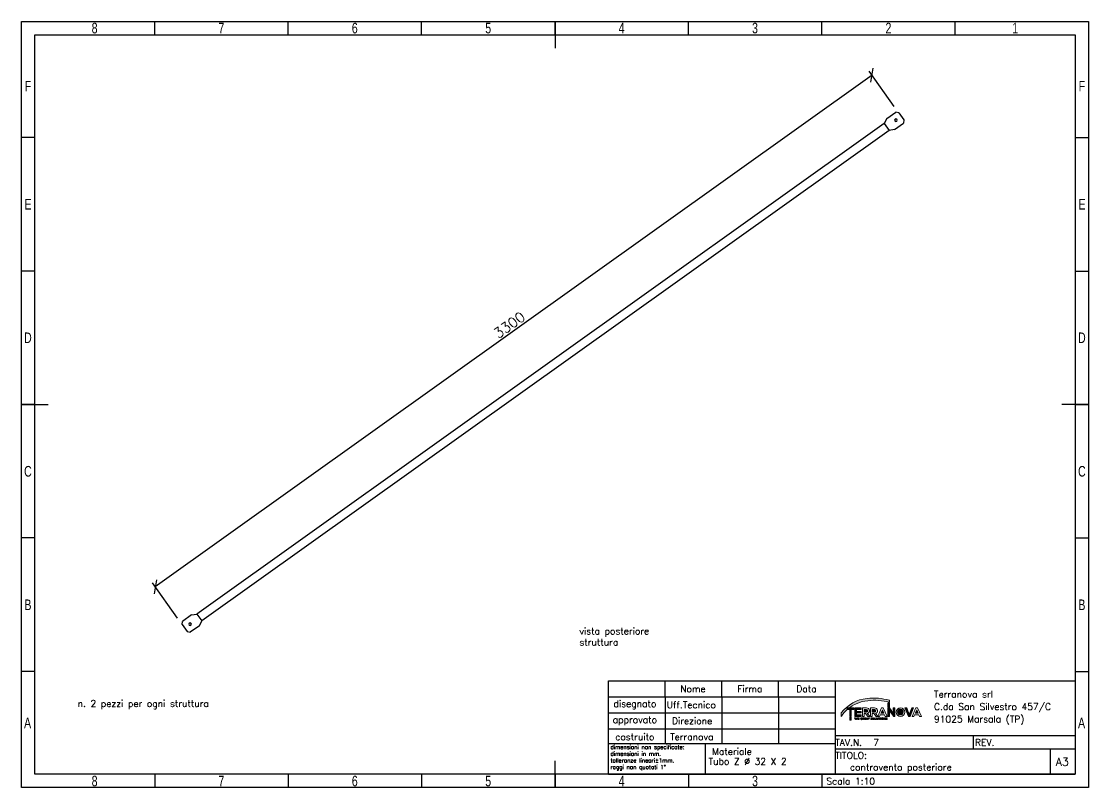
# Model space of a CAD drawing. Header units: millimetres. Extents: x -116399 to 112199, y -90759 to -31335.
# Drawn here: x 42536 to 46536, y -41059 to -38189 of the extents above; entities that cross this region are included whole.
import ezdxf

# ---------------------------------------------------------------- set-up
doc = ezdxf.new("R2010")
doc.units = ezdxf.units.MM
doc.layers.add('Livello 1', color=7, linetype='Continuous', lineweight=0)
doc.styles.add('Annotative', font='simplex.shx', dxfattribs={"height": 2.5})
doc.styles.add('Michele', font='simplex.shx', dxfattribs={"height": 2.5})
doc.styles.add('SLDTEXTSTYLE0', font='TXT', dxfattribs={"width": 0.75})
doc.dimstyles.new('Annotative', dxfattribs={"dimscale": 0, "dimtxt": 2.5, "dimasz": 2.5, "dimexe": 1.25, "dimexo": 2, "dimtad": 1, "dimtxsty": 'Annotative', "dimblk": 'OBLIQUE', "dimcen": 2.5, "dimazin": 3, "dimtfac": 1, "dimtmove": 0, "dimatfit": 3, "dimfxl": 1})

# ---------------------------------------------------------------- blocks, each defined once
blk = doc.blocks.new('1_10 TERRANOVA oriz A3')
at = {"layer": 'Livello 1'}
h = blk.add_hatch(color=40, dxfattribs=at)
edge = h.paths.add_edge_path()
edge.add_spline(control_points=[(3253.5, -2542.7), (3226.2, -2535.3), (3197.7, -2533), (3169.6, -2536), (3131.2, -2539.8), (3096.2, -2559.4), (3073.1, -2590.2), (3073.1, -2590.2), (3073.1, -2603.3), (3073.1, -2603.3), (3073.1, -2603.3), (3073.7, -2602.3), (3073.7, -2602.3), (3079.9, -2592.4), (3087.6, -2583.6), (3096.5, -2576.2), (3117.9, -2558.2), (3144.3, -2547.1), (3172.1, -2544.4), (3199.3, -2541.3), (3226.8, -2543.1), (3253.3, -2549.8), (3253.3, -2549.8), (3253.5, -2542.7), (3253.5, -2542.7)], knot_values=[0, 0, 0, 0, 1, 1, 1, 2, 2, 2, 3, 3, 3, 4, 4, 4, 5, 5, 5, 6, 6, 6, 7, 7, 7, 8, 8, 8, 8], degree=3, periodic=0)
h = blk.add_hatch(color=74, dxfattribs=at)
h.dxf.hatch_style = 2
h.paths.add_polyline_path([(3247.6, -2552.4), (3253.5, -2552.4), (3253.5, -2568.3), (3247.6, -2568.3)])
h = blk.add_hatch(color=252, dxfattribs=at)
edge = h.paths.add_edge_path()
edge.add_spline(control_points=[(3104.5, -2576.9), (3104.5, -2576.9), (3094.4, -2576.9), (3094.4, -2576.9), (3094.4, -2576.9), (3094.4, -2571.5), (3094.4, -2571.5), (3094.4, -2571.5), (3120.4, -2571.5), (3120.4, -2571.5), (3120.4, -2571.5), (3120.4, -2576.9), (3120.4, -2576.9), (3120.4, -2576.9), (3110.4, -2576.9), (3110.4, -2576.9), (3110.4, -2576.9), (3110.4, -2603), (3110.4, -2603), (3110.4, -2603), (3104.5, -2603), (3104.5, -2603), (3104.5, -2603), (3104.5, -2576.9), (3104.5, -2576.9)], knot_values=[0, 0, 0, 0, 1, 1, 1, 2, 2, 2, 3, 3, 3, 4, 4, 4, 5, 5, 5, 6, 6, 6, 7, 7, 7, 8, 8, 8, 8], degree=3, periodic=0)
h = blk.add_hatch(color=252, dxfattribs=at)
edge = h.paths.add_edge_path()
edge.add_spline(control_points=[(3147.5, -2603), (3147.5, -2603), (3123.9, -2603), (3123.9, -2603), (3123.9, -2603), (3123.9, -2571.5), (3123.9, -2571.5), (3123.9, -2571.5), (3147.5, -2571.5), (3147.5, -2571.5), (3147.5, -2571.5), (3147.5, -2577.3), (3147.5, -2577.3), (3147.5, -2577.3), (3129.9, -2577.3), (3129.9, -2577.3), (3129.9, -2577.3), (3129.9, -2584.3), (3129.9, -2584.3), (3129.9, -2584.3), (3146.9, -2584.3), (3146.9, -2584.3), (3146.9, -2584.3), (3146.9, -2589.9), (3146.9, -2589.9), (3146.9, -2589.9), (3129.9, -2589.9), (3129.9, -2589.9), (3129.9, -2589.9), (3129.9, -2596.9), (3129.9, -2596.9), (3129.9, -2596.9), (3147.5, -2596.9), (3147.5, -2596.9), (3147.5, -2596.9), (3147.5, -2603), (3147.5, -2603)], knot_values=[0, 0, 0, 0, 1, 1, 1, 2, 2, 2, 3, 3, 3, 4, 4, 4, 5, 5, 5, 6, 6, 6, 7, 7, 7, 8, 8, 8, 9, 9, 9, 10, 10, 10, 11, 11, 11, 12, 12, 12, 12], degree=3, periodic=0)
h = blk.add_hatch(color=252, dxfattribs=at)
edge = h.paths.add_edge_path()
edge.add_spline(control_points=[(3158.1, -2577), (3158.1, -2577), (3158.1, -2587.1), (3158.1, -2587.1), (3158.1, -2587.1), (3167.2, -2587.1), (3167.2, -2587.1), (3169.9, -2587.1), (3172.2, -2584.9), (3172.2, -2582.1), (3172.2, -2579.3), (3169.9, -2577), (3167.2, -2577), (3167.2, -2577), (3158.1, -2577), (3158.1, -2577)], knot_values=[0, 0, 0, 0, 1, 1, 1, 2, 2, 2, 3, 3, 3, 4, 4, 4, 5, 5, 5, 5], degree=3, periodic=0)
edge = h.paths.add_edge_path(flags=0)
h = blk.add_hatch(color=252, dxfattribs=at)
edge = h.paths.add_edge_path()
edge.add_spline(control_points=[(3188.5, -2577), (3188.5, -2577), (3188.5, -2587.1), (3188.5, -2587.1), (3188.5, -2587.1), (3197.5, -2587.1), (3197.5, -2587.1), (3200.2, -2587.4), (3202.6, -2585.5), (3202.9, -2582.8), (3203, -2582.5), (3203, -2582.3), (3203, -2582.1), (3203, -2579.3), (3200.8, -2577.1), (3198.1, -2577), (3197.9, -2577), (3197.7, -2577), (3197.5, -2577), (3197.5, -2577), (3188.5, -2577), (3188.5, -2577)], knot_values=[0, 0, 0, 0, 1, 1, 1, 2, 2, 2, 3, 3, 3, 4, 4, 4, 5, 5, 5, 6, 6, 6, 7, 7, 7, 7], degree=3, periodic=0)
edge = h.paths.add_edge_path(flags=0)
h = blk.add_hatch(color=252, dxfattribs=at)
edge = h.paths.add_edge_path()
edge.add_spline(control_points=[(3227.2, -2578.1), (3227.2, -2578.1), (3221.3, -2591.5), (3221.3, -2591.5), (3221.3, -2591.5), (3233, -2591.5), (3233, -2591.5), (3233, -2591.5), (3227.2, -2578.1), (3227.2, -2578.1)], knot_values=[0, 0, 0, 0, 1, 1, 1, 2, 2, 2, 3, 3, 3, 3], degree=3, periodic=0)
edge = h.paths.add_edge_path(flags=0)
h = blk.add_hatch(color=252, dxfattribs=at)
edge = h.paths.add_edge_path()
edge.add_spline(control_points=[(3267.8, -2571.3), (3267.8, -2571.3), (3273.8, -2571.3), (3273.8, -2571.3), (3273.8, -2571.3), (3273.8, -2603), (3273.8, -2603), (3273.8, -2603), (3270.3, -2603), (3270.3, -2603), (3270.3, -2603), (3253.7, -2581.9), (3253.7, -2581.9), (3253.7, -2581.9), (3253.7, -2603), (3253.7, -2603), (3253.7, -2603), (3247.8, -2603), (3247.8, -2603), (3247.8, -2603), (3247.8, -2571.5), (3247.8, -2571.5), (3247.8, -2571.5), (3253.4, -2571.5), (3253.4, -2571.5), (3253.4, -2571.5), (3268, -2591), (3268, -2591), (3268, -2591), (3267.8, -2571.3), (3267.8, -2571.3)], knot_values=[0, 0, 0, 0, 1, 1, 1, 2, 2, 2, 3, 3, 3, 4, 4, 4, 5, 5, 5, 6, 6, 6, 7, 7, 7, 8, 8, 8, 9, 9, 9, 10, 10, 10, 10], degree=3, periodic=0)
h = blk.add_hatch(color=252, dxfattribs=at)
edge = h.paths.add_edge_path()
edge.add_spline(control_points=[(3284.1, -2587.4), (3284.1, -2593.1), (3288.8, -2597.7), (3294.5, -2597.7), (3300.2, -2597.7), (3304.8, -2593.1), (3304.8, -2587.4), (3305.3, -2581.7), (3301, -2576.7), (3295.3, -2576.2), (3289.6, -2575.7), (3284.6, -2580), (3284.1, -2585.7), (3284.1, -2586.3), (3284.1, -2586.8), (3284.1, -2587.4)], knot_values=[0, 0, 0, 0, 1, 1, 1, 2, 2, 2, 3, 3, 3, 4, 4, 4, 5, 5, 5, 5], degree=3, periodic=0)
edge = h.paths.add_edge_path(flags=0)
h = blk.add_hatch(color=252, dxfattribs=at)
edge = h.paths.add_edge_path()
edge.add_spline(control_points=[(3330.6, -2603), (3330.6, -2603), (3324.5, -2603), (3324.5, -2603), (3324.5, -2603), (3311.3, -2571.3), (3311.3, -2571.3), (3311.3, -2571.3), (3318, -2571.3), (3318, -2571.3), (3318, -2571.3), (3327.5, -2596), (3327.5, -2596), (3327.5, -2596), (3337.1, -2571.3), (3337.1, -2571.3), (3337.1, -2571.3), (3343.7, -2571.3), (3343.7, -2571.3), (3343.7, -2571.3), (3330.6, -2603), (3330.6, -2603)], knot_values=[0, 0, 0, 0, 1, 1, 1, 2, 2, 2, 3, 3, 3, 4, 4, 4, 5, 5, 5, 6, 6, 6, 7, 7, 7, 7], degree=3, periodic=0)
h = blk.add_hatch(color=252, dxfattribs=at)
edge = h.paths.add_edge_path()
edge.add_spline(control_points=[(3355.8, -2578.1), (3355.8, -2578.1), (3349.9, -2591.5), (3349.9, -2591.5), (3349.9, -2591.5), (3361.6, -2591.5), (3361.6, -2591.5), (3361.6, -2591.5), (3355.8, -2578.1), (3355.8, -2578.1)], knot_values=[0, 0, 0, 0, 1, 1, 1, 2, 2, 2, 3, 3, 3, 3], degree=3, periodic=0)
edge = h.paths.add_edge_path(flags=0)
h = blk.add_hatch(color=94, dxfattribs=at)
h.dxf.hatch_style = 2
h.paths.add_polyline_path([(3104.5, -2606.2), (3110.4, -2606.2), (3110.4, -2617.1), (3104.5, -2617.1)])
h = blk.add_hatch(color=74, dxfattribs=at)
h.dxf.hatch_style = 2
h.paths.add_polyline_path([(3104.5, -2606.2), (3110.4, -2606.2), (3110.4, -2617.1), (3104.5, -2617.1)])
at = {"color": 7, "linetype": 'Continuous'}
for p, q in [((0, -2870), (0, 0)), ((0, 0), (4000, 0)), ((500, -50), (500, 0)), ((1000, -50), (1000, 0)), ((1500, -50), (1500, 0)), ((2000, 0), (2000, -100)), ((2000, -50), (2000, 0)), ((2500, -50), (2500, 0)), ((3000, -50), (3000, 0)), ((3500, -50), (3500, 0)), ((4000, 0), (4000, -2870)), ((50, -2820), (50, -50)), ((50, -50), (3950, -50)), ((3950, -50), (3950, -2820)), ((50, -435), (0, -435)), ((3950, -435), (4000, -435)), ((50, -935), (0, -935)), ((3950, -935), (4000, -935)), ((0, -1435), (100, -1435)), ((50, -1435), (0, -1435)), ((4000, -1435), (3900, -1435)), ((3950, -1435), (4000, -1435)), ((50, -1935), (0, -1935)), ((3950, -1935), (4000, -1935)), ((50, -2435), (0, -2435)), ((3950, -2435), (4000, -2435)), ((2000, -2870), (2000, -2770)), ((3950, -2820), (50, -2820)), ((500, -2820), (500, -2870)), ((1000, -2820), (1000, -2870)), ((1500, -2820), (1500, -2870)), ((2000, -2820), (2000, -2870)), ((2500, -2820), (2500, -2870)), ((3000, -2820), (3000, -2870)), ((4000, -2870), (0, -2870))]:
    blk.add_line(p, q, dxfattribs=at)
for p, q in [((2200, -2820), (2200, -2470)), ((2200, -2470), (3950, -2470)), ((2412.5, -2530), (2412.5, -2470)), ((2625, -2530), (2625, -2470)), ((2837.5, -2530), (2837.5, -2470)), ((3050, -2470), (3050, -2820)), ((3950, -2470), (3950, -2820)), ((2200, -2530), (3050, -2530)), ((2412.5, -2530), (2412.5, -2705)), ((2625, -2530), (2625, -2705)), ((2837.5, -2530), (2837.5, -2705)), ((2200, -2590), (3050, -2590)), ((2200, -2650), (3050, -2650)), ((3950, -2675.8), (3050, -2675.8)), ((3568.3, -2725.8), (3568.3, -2675.8)), ((2200, -2705), (3050, -2705)), ((2562.8, -2705), (2562.8, -2820)), ((3950, -2725.8), (3050, -2725.8)), ((3855.8, -2725.8), (3855.8, -2820)), ((2200, -2820), (3950, -2820))]:
    blk.add_line(p, q)
at = {"layer": 'Livello 1'}
for points in [[(3247.6, -2552.4), (3253.5, -2552.4), (3253.5, -2568.3), (3247.6, -2568.3)], [(3104.5, -2606.2), (3110.4, -2606.2), (3110.4, -2617.1), (3104.5, -2617.1)], [(3104.5, -2606.2), (3110.4, -2606.2), (3110.4, -2617.1), (3104.5, -2617.1)]]:
    blk.add_lwpolyline(points, close=True, dxfattribs=at)
for points, knots in [([(3253.5, -2542.7), (3226.2, -2535.3), (3197.7, -2533), (3169.6, -2536), (3131.2, -2539.8), (3096.2, -2559.4), (3073.1, -2590.2), (3073.1, -2590.2), (3073.1, -2603.3), (3073.1, -2603.3), (3073.1, -2603.3), (3073.7, -2602.3), (3073.7, -2602.3), (3079.9, -2592.4), (3087.6, -2583.6), (3096.5, -2576.2), (3117.9, -2558.2), (3144.3, -2547.1), (3172.1, -2544.4), (3199.3, -2541.3), (3226.8, -2543.1), (3253.3, -2549.8), (3253.3, -2549.8), (3253.5, -2542.7), (3253.5, -2542.7)], [0, 0, 0, 0, 1, 1, 1, 2, 2, 2, 3, 3, 3, 4, 4, 4, 5, 5, 5, 6, 6, 6, 7, 7, 7, 8, 8, 8, 8]), ([(3104.5, -2576.9), (3104.5, -2576.9), (3094.4, -2576.9), (3094.4, -2576.9), (3094.4, -2576.9), (3094.4, -2571.5), (3094.4, -2571.5), (3094.4, -2571.5), (3120.4, -2571.5), (3120.4, -2571.5), (3120.4, -2571.5), (3120.4, -2576.9), (3120.4, -2576.9), (3120.4, -2576.9), (3110.4, -2576.9), (3110.4, -2576.9), (3110.4, -2576.9), (3110.4, -2603), (3110.4, -2603), (3110.4, -2603), (3104.5, -2603), (3104.5, -2603), (3104.5, -2603), (3104.5, -2576.9), (3104.5, -2576.9)], [0, 0, 0, 0, 1, 1, 1, 2, 2, 2, 3, 3, 3, 4, 4, 4, 5, 5, 5, 6, 6, 6, 7, 7, 7, 8, 8, 8, 8]), ([(3147.5, -2603), (3147.5, -2603), (3123.9, -2603), (3123.9, -2603), (3123.9, -2603), (3123.9, -2571.5), (3123.9, -2571.5), (3123.9, -2571.5), (3147.5, -2571.5), (3147.5, -2571.5), (3147.5, -2571.5), (3147.5, -2577.3), (3147.5, -2577.3), (3147.5, -2577.3), (3129.9, -2577.3), (3129.9, -2577.3), (3129.9, -2577.3), (3129.9, -2584.3), (3129.9, -2584.3), (3129.9, -2584.3), (3146.9, -2584.3), (3146.9, -2584.3), (3146.9, -2584.3), (3146.9, -2589.9), (3146.9, -2589.9), (3146.9, -2589.9), (3129.9, -2589.9), (3129.9, -2589.9), (3129.9, -2589.9), (3129.9, -2596.9), (3129.9, -2596.9), (3129.9, -2596.9), (3147.5, -2596.9), (3147.5, -2596.9), (3147.5, -2596.9), (3147.5, -2603), (3147.5, -2603)], [0, 0, 0, 0, 1, 1, 1, 2, 2, 2, 3, 3, 3, 4, 4, 4, 5, 5, 5, 6, 6, 6, 7, 7, 7, 8, 8, 8, 9, 9, 9, 10, 10, 10, 11, 11, 11, 12, 12, 12, 12]), ([(3180.1, -2603), (3180.1, -2603), (3173, -2603), (3173, -2603), (3173, -2603), (3163.8, -2592.4), (3163.8, -2592.4), (3163.8, -2592.4), (3158.1, -2592.4), (3158.1, -2592.4), (3158.1, -2592.4), (3158.1, -2603), (3158.1, -2603), (3158.1, -2603), (3152.2, -2603), (3152.2, -2603), (3152.2, -2603), (3152.2, -2571.3), (3152.2, -2571.3), (3152.2, -2571.3), (3167.2, -2571.3), (3167.2, -2571.3), (3173, -2570.9), (3178.1, -2575.2), (3178.5, -2581.1), (3178.5, -2581.3), (3178.5, -2581.6), (3178.5, -2581.9), (3178.9, -2586.7), (3175.4, -2591.1), (3170.5, -2591.8), (3170.5, -2591.8), (3180.1, -2602.6), (3180.1, -2602.6), (3180.1, -2602.6), (3180.1, -2603), (3180.1, -2603)], [0, 0, 0, 0, 1, 1, 1, 2, 2, 2, 3, 3, 3, 4, 4, 4, 5, 5, 5, 6, 6, 6, 7, 7, 7, 8, 8, 8, 9, 9, 9, 10, 10, 10, 11, 11, 11, 12, 12, 12, 12]), ([(3158.1, -2577), (3158.1, -2577), (3158.1, -2587.1), (3158.1, -2587.1), (3158.1, -2587.1), (3167.2, -2587.1), (3167.2, -2587.1), (3169.9, -2587.1), (3172.2, -2584.9), (3172.2, -2582.1), (3172.2, -2579.3), (3169.9, -2577), (3167.2, -2577), (3167.2, -2577), (3158.1, -2577), (3158.1, -2577)], [0, 0, 0, 0, 1, 1, 1, 2, 2, 2, 3, 3, 3, 4, 4, 4, 5, 5, 5, 5]), ([(3210.5, -2603), (3210.5, -2603), (3203.4, -2603), (3203.4, -2603), (3203.4, -2603), (3194.3, -2592.4), (3194.3, -2592.4), (3194.3, -2592.4), (3188.5, -2592.4), (3188.5, -2592.4), (3188.5, -2592.4), (3188.5, -2603), (3188.5, -2603), (3188.5, -2603), (3182.5, -2603), (3182.5, -2603), (3182.5, -2603), (3182.5, -2571.3), (3182.5, -2571.3), (3182.5, -2571.3), (3197.5, -2571.3), (3197.5, -2571.3), (3203.3, -2570.9), (3208.4, -2575.2), (3208.8, -2581.1), (3208.8, -2581.3), (3208.8, -2581.6), (3208.8, -2581.9), (3209.2, -2586.7), (3205.7, -2591.1), (3200.8, -2591.8), (3200.8, -2591.8), (3210.4, -2602.6), (3210.4, -2602.6), (3210.4, -2602.6), (3210.5, -2603), (3210.5, -2603)], [0, 0, 0, 0, 1, 1, 1, 2, 2, 2, 3, 3, 3, 4, 4, 4, 5, 5, 5, 6, 6, 6, 7, 7, 7, 8, 8, 8, 9, 9, 9, 10, 10, 10, 11, 11, 11, 12, 12, 12, 12]), ([(3188.5, -2577), (3188.5, -2577), (3188.5, -2587.1), (3188.5, -2587.1), (3188.5, -2587.1), (3197.5, -2587.1), (3197.5, -2587.1), (3200.2, -2587.4), (3202.6, -2585.5), (3202.9, -2582.8), (3203, -2582.5), (3203, -2582.3), (3203, -2582.1), (3203, -2579.3), (3200.8, -2577.1), (3198.1, -2577), (3197.9, -2577), (3197.7, -2577), (3197.5, -2577), (3197.5, -2577), (3188.5, -2577), (3188.5, -2577)], [0, 0, 0, 0, 1, 1, 1, 2, 2, 2, 3, 3, 3, 4, 4, 4, 5, 5, 5, 6, 6, 6, 7, 7, 7, 7]), ([(3235.4, -2597), (3235.4, -2597), (3218.8, -2597), (3218.8, -2597), (3218.8, -2597), (3216.1, -2603), (3216.1, -2603), (3216.1, -2603), (3209.7, -2603), (3209.7, -2603), (3209.7, -2603), (3223.8, -2571.5), (3223.8, -2571.5), (3223.8, -2571.5), (3230.3, -2571.5), (3230.3, -2571.5), (3230.3, -2571.5), (3244.4, -2603), (3244.4, -2603), (3244.4, -2603), (3237.9, -2603), (3237.9, -2603), (3237.9, -2603), (3235.4, -2597), (3235.4, -2597)], [0, 0, 0, 0, 1, 1, 1, 2, 2, 2, 3, 3, 3, 4, 4, 4, 5, 5, 5, 6, 6, 6, 7, 7, 7, 8, 8, 8, 8]), ([(3227.2, -2578.1), (3227.2, -2578.1), (3221.3, -2591.5), (3221.3, -2591.5), (3221.3, -2591.5), (3233, -2591.5), (3233, -2591.5), (3233, -2591.5), (3227.2, -2578.1), (3227.2, -2578.1)], [0, 0, 0, 0, 1, 1, 1, 2, 2, 2, 3, 3, 3, 3]), ([(3267.8, -2571.3), (3267.8, -2571.3), (3273.8, -2571.3), (3273.8, -2571.3), (3273.8, -2571.3), (3273.8, -2603), (3273.8, -2603), (3273.8, -2603), (3270.3, -2603), (3270.3, -2603), (3270.3, -2603), (3253.7, -2581.9), (3253.7, -2581.9), (3253.7, -2581.9), (3253.7, -2603), (3253.7, -2603), (3253.7, -2603), (3247.8, -2603), (3247.8, -2603), (3247.8, -2603), (3247.8, -2571.5), (3247.8, -2571.5), (3247.8, -2571.5), (3253.4, -2571.5), (3253.4, -2571.5), (3253.4, -2571.5), (3268, -2591), (3268, -2591), (3268, -2591), (3267.8, -2571.3), (3267.8, -2571.3)], [0, 0, 0, 0, 1, 1, 1, 2, 2, 2, 3, 3, 3, 4, 4, 4, 5, 5, 5, 6, 6, 6, 7, 7, 7, 8, 8, 8, 9, 9, 9, 10, 10, 10, 10]), ([(3310.7, -2587.4), (3310.7, -2596.3), (3303.4, -2603.6), (3294.5, -2603.6), (3285.6, -2603.6), (3278.3, -2596.4), (3278.3, -2587.4), (3278.3, -2587.4), (3278.3, -2587.4), (3278.3, -2587.4), (3278.3, -2578.5), (3285.5, -2571.2), (3294.5, -2571.2), (3303.4, -2571.2), (3310.7, -2578.4), (3310.7, -2587.4), (3310.7, -2587.4), (3310.7, -2587.4), (3310.7, -2587.4)], [0, 0, 0, 0, 1, 1, 1, 2, 2, 2, 3, 3, 3, 4, 4, 4, 5, 5, 5, 6, 6, 6, 6]), ([(3284.1, -2587.4), (3284.1, -2593.1), (3288.8, -2597.7), (3294.5, -2597.7), (3300.2, -2597.7), (3304.8, -2593.1), (3304.8, -2587.4), (3305.3, -2581.7), (3301, -2576.7), (3295.3, -2576.2), (3289.6, -2575.7), (3284.6, -2580), (3284.1, -2585.7), (3284.1, -2586.3), (3284.1, -2586.8), (3284.1, -2587.4)], [0, 0, 0, 0, 1, 1, 1, 2, 2, 2, 3, 3, 3, 4, 4, 4, 5, 5, 5, 5]), ([(3330.6, -2603), (3330.6, -2603), (3324.5, -2603), (3324.5, -2603), (3324.5, -2603), (3311.3, -2571.3), (3311.3, -2571.3), (3311.3, -2571.3), (3318, -2571.3), (3318, -2571.3), (3318, -2571.3), (3327.5, -2596), (3327.5, -2596), (3327.5, -2596), (3337.1, -2571.3), (3337.1, -2571.3), (3337.1, -2571.3), (3343.7, -2571.3), (3343.7, -2571.3), (3343.7, -2571.3), (3330.6, -2603), (3330.6, -2603)], [0, 0, 0, 0, 1, 1, 1, 2, 2, 2, 3, 3, 3, 4, 4, 4, 5, 5, 5, 6, 6, 6, 7, 7, 7, 7]), ([(3364, -2597), (3364, -2597), (3347.6, -2597), (3347.6, -2597), (3347.6, -2597), (3344.7, -2603), (3344.7, -2603), (3344.7, -2603), (3338.4, -2603), (3338.4, -2603), (3338.4, -2603), (3352.5, -2571.5), (3352.5, -2571.5), (3352.5, -2571.5), (3359, -2571.5), (3359, -2571.5), (3359, -2571.5), (3373.1, -2603), (3373.1, -2603), (3373.1, -2603), (3366.6, -2603), (3366.6, -2603), (3366.6, -2603), (3364, -2597), (3364, -2597)], [0, 0, 0, 0, 1, 1, 1, 2, 2, 2, 3, 3, 3, 4, 4, 4, 5, 5, 5, 6, 6, 6, 7, 7, 7, 8, 8, 8, 8]), ([(3355.8, -2578.1), (3355.8, -2578.1), (3349.9, -2591.5), (3349.9, -2591.5), (3349.9, -2591.5), (3361.6, -2591.5), (3361.6, -2591.5), (3361.6, -2591.5), (3355.8, -2578.1), (3355.8, -2578.1)], [0, 0, 0, 0, 1, 1, 1, 2, 2, 2, 3, 3, 3, 3]), ([(3123, -2608.1), (3123, -2608.1), (3124.4, -2608.1), (3124.4, -2608.1), (3124.4, -2608.1), (3126.1, -2613.4), (3126.1, -2613.4), (3126.1, -2613.4), (3127.8, -2608.1), (3127.8, -2608.1), (3127.8, -2608.1), (3128.9, -2608.1), (3128.9, -2608.1), (3128.9, -2608.1), (3130.6, -2613.4), (3130.6, -2613.4), (3130.6, -2613.4), (3132.3, -2608.1), (3132.3, -2608.1), (3132.3, -2608.1), (3133.6, -2608.1), (3133.6, -2608.1), (3133.6, -2608.1), (3131.2, -2615.1), (3131.2, -2615.1), (3131.2, -2615.1), (3130.1, -2615.1), (3130.1, -2615.1), (3130.1, -2615.1), (3128.4, -2610), (3128.4, -2610), (3128.4, -2610), (3126.6, -2615.1), (3126.6, -2615.1), (3126.6, -2615.1), (3125.5, -2615.1), (3125.5, -2615.1), (3125.5, -2615.1), (3123, -2608.1), (3123, -2608.1)], [0, 0, 0, 0, 1, 1, 1, 2, 2, 2, 3, 3, 3, 4, 4, 4, 5, 5, 5, 6, 6, 6, 7, 7, 7, 8, 8, 8, 9, 9, 9, 10, 10, 10, 11, 11, 11, 12, 12, 12, 13, 13, 13, 13]), ([(3135.1, -2608.1), (3135.1, -2608.1), (3140.3, -2608.1), (3140.3, -2608.1), (3140.3, -2608.1), (3140.3, -2609.2), (3140.3, -2609.2), (3140.3, -2609.2), (3136.3, -2609.2), (3136.3, -2609.2), (3136.3, -2609.2), (3136.3, -2611.1), (3136.3, -2611.1), (3136.3, -2611.1), (3139.8, -2611.1), (3139.8, -2611.1), (3139.8, -2611.1), (3139.8, -2612.2), (3139.8, -2612.2), (3139.8, -2612.2), (3136.3, -2612.2), (3136.3, -2612.2), (3136.3, -2612.2), (3136.3, -2614.1), (3136.3, -2614.1), (3136.3, -2614.1), (3140.4, -2614.1), (3140.4, -2614.1), (3140.4, -2614.1), (3140.4, -2615.2), (3140.4, -2615.2), (3140.4, -2615.2), (3135.1, -2615.2), (3135.1, -2615.2), (3135.1, -2615.2), (3135.1, -2608.1), (3135.1, -2608.1)], [0, 0, 0, 0, 1, 1, 1, 2, 2, 2, 3, 3, 3, 4, 4, 4, 5, 5, 5, 6, 6, 6, 7, 7, 7, 8, 8, 8, 9, 9, 9, 10, 10, 10, 11, 11, 11, 12, 12, 12, 12]), ([(3144.8, -2611.7), (3144.8, -2611.7), (3144.8, -2611.7), (3144.8, -2611.7), (3144.8, -2609.7), (3146.4, -2608.1), (3148.4, -2608.1), (3149.3, -2608.1), (3150.3, -2608.4), (3151.1, -2609.1), (3151.1, -2609.1), (3150.3, -2610), (3150.3, -2610), (3149.7, -2609.5), (3149, -2609.3), (3148.3, -2609.3), (3147, -2609.3), (3145.9, -2610.5), (3146, -2611.8), (3146, -2611.8), (3146, -2611.8), (3146, -2611.8), (3145.9, -2613.1), (3146.9, -2614.3), (3148.2, -2614.4), (3148.3, -2614.4), (3148.3, -2614.4), (3148.4, -2614.4), (3149, -2614.4), (3149.6, -2614.2), (3150.1, -2613.8), (3150.1, -2613.8), (3150.1, -2612.5), (3150.1, -2612.5), (3150.1, -2612.5), (3148.3, -2612.5), (3148.3, -2612.5), (3148.3, -2612.5), (3148.3, -2611.4), (3148.3, -2611.4), (3148.3, -2611.4), (3151.4, -2611.4), (3151.4, -2611.4), (3151.4, -2611.4), (3151.4, -2614.4), (3151.4, -2614.4), (3150.5, -2615.1), (3149.5, -2615.5), (3148.4, -2615.5), (3146.4, -2615.5), (3144.8, -2614), (3144.8, -2612), (3144.8, -2611.9), (3144.8, -2611.8), (3144.8, -2611.7)], [0, 0, 0, 0, 1, 1, 1, 2, 2, 2, 3, 3, 3, 4, 4, 4, 5, 5, 5, 6, 6, 6, 7, 7, 7, 8, 8, 8, 9, 9, 9, 10, 10, 10, 11, 11, 11, 12, 12, 12, 13, 13, 13, 14, 14, 14, 15, 15, 15, 16, 16, 16, 17, 17, 17, 18, 18, 18, 18]), ([(3153.3, -2608.1), (3153.3, -2608.1), (3156.4, -2608.1), (3156.4, -2608.1), (3157.2, -2608), (3157.9, -2608.3), (3158.5, -2608.8), (3158.9, -2609.2), (3159.1, -2609.8), (3159.1, -2610.3), (3159.1, -2610.3), (3159.1, -2610.3), (3159.1, -2610.3), (3159.1, -2611.4), (3158.4, -2612.3), (3157.4, -2612.5), (3157.4, -2612.5), (3159.3, -2615.2), (3159.3, -2615.2), (3159.3, -2615.2), (3157.8, -2615.2), (3157.8, -2615.2), (3157.8, -2615.2), (3156, -2612.7), (3156, -2612.7), (3156, -2612.7), (3154.4, -2612.7), (3154.4, -2612.7), (3154.4, -2612.7), (3154.4, -2615.2), (3154.4, -2615.2), (3154.4, -2615.2), (3153.2, -2615.2), (3153.2, -2615.2), (3153.2, -2615.2), (3153.3, -2608.1), (3153.3, -2608.1)], [0, 0, 0, 0, 1, 1, 1, 2, 2, 2, 3, 3, 3, 4, 4, 4, 5, 5, 5, 6, 6, 6, 7, 7, 7, 8, 8, 8, 9, 9, 9, 10, 10, 10, 11, 11, 11, 12, 12, 12, 12]), ([(3156.3, -2611.6), (3157.2, -2611.6), (3157.8, -2611.1), (3157.8, -2610.4), (3157.8, -2610.4), (3157.8, -2610.4), (3157.8, -2610.4), (3157.8, -2609.7), (3157.2, -2609.3), (3156.3, -2609.3), (3156.3, -2609.3), (3154.5, -2609.3), (3154.5, -2609.3), (3154.5, -2609.3), (3154.5, -2611.6), (3154.5, -2611.6), (3154.5, -2611.6), (3156.3, -2611.6), (3156.3, -2611.6)], [0, 0, 0, 0, 1, 1, 1, 2, 2, 2, 3, 3, 3, 4, 4, 4, 5, 5, 5, 6, 6, 6, 6]), ([(3160.4, -2611.7), (3160.4, -2611.7), (3160.4, -2611.7), (3160.4, -2611.7), (3160.6, -2609.6), (3162.4, -2608.1), (3164.5, -2608.3), (3166.3, -2608.5), (3167.7, -2609.9), (3167.9, -2611.7), (3167.9, -2611.7), (3167.9, -2611.7), (3167.9, -2611.7), (3168, -2613.6), (3166.5, -2615.3), (3164.5, -2615.4), (3164.4, -2615.4), (3164.3, -2615.4), (3164.1, -2615.4), (3162.2, -2615.5), (3160.5, -2614), (3160.4, -2612), (3160.4, -2611.9), (3160.4, -2611.8), (3160.4, -2611.7)], [0, 0, 0, 0, 1, 1, 1, 2, 2, 2, 3, 3, 3, 4, 4, 4, 5, 5, 5, 6, 6, 6, 7, 7, 7, 8, 8, 8, 8]), ([(3166.6, -2611.7), (3166.6, -2611.7), (3166.6, -2611.7), (3166.6, -2611.7), (3166.6, -2610.3), (3165.6, -2609.2), (3164.2, -2609.1), (3164.2, -2609.1), (3164.2, -2609.1), (3164.1, -2609.1), (3162.8, -2609.1), (3161.7, -2610.2), (3161.7, -2611.5), (3161.7, -2611.6), (3161.7, -2611.6), (3161.7, -2611.7), (3161.7, -2611.7), (3161.7, -2611.7), (3161.7, -2611.7), (3161.7, -2613), (3162.7, -2614.2), (3164.1, -2614.2), (3164.1, -2614.2), (3164.1, -2614.2), (3164.2, -2614.2), (3165.5, -2614.2), (3166.6, -2613.1), (3166.6, -2611.8), (3166.6, -2611.8), (3166.6, -2611.7), (3166.6, -2611.7)], [0, 0, 0, 0, 1, 1, 1, 2, 2, 2, 3, 3, 3, 4, 4, 4, 5, 5, 5, 6, 6, 6, 7, 7, 7, 8, 8, 8, 9, 9, 9, 10, 10, 10, 10]), ([(3168.6, -2608.1), (3168.6, -2608.1), (3169.9, -2608.1), (3169.9, -2608.1), (3169.9, -2608.1), (3171.6, -2613.4), (3171.6, -2613.4), (3171.6, -2613.4), (3173.4, -2608.1), (3173.4, -2608.1), (3173.4, -2608.1), (3174.4, -2608.1), (3174.4, -2608.1), (3174.4, -2608.1), (3176.2, -2613.4), (3176.2, -2613.4), (3176.2, -2613.4), (3177.9, -2608.1), (3177.9, -2608.1), (3177.9, -2608.1), (3179.2, -2608.1), (3179.2, -2608.1), (3179.2, -2608.1), (3176.7, -2615.1), (3176.7, -2615.1), (3176.7, -2615.1), (3175.6, -2615.1), (3175.6, -2615.1), (3175.6, -2615.1), (3173.9, -2610), (3173.9, -2610), (3173.9, -2610), (3172.1, -2615.1), (3172.1, -2615.1), (3172.1, -2615.1), (3171, -2615.1), (3171, -2615.1), (3171, -2615.1), (3168.6, -2608.1), (3168.6, -2608.1)], [0, 0, 0, 0, 1, 1, 1, 2, 2, 2, 3, 3, 3, 4, 4, 4, 5, 5, 5, 6, 6, 6, 7, 7, 7, 8, 8, 8, 9, 9, 9, 10, 10, 10, 11, 11, 11, 12, 12, 12, 13, 13, 13, 13]), ([(3183.3, -2614.2), (3183.3, -2614.2), (3184.1, -2613.3), (3184.1, -2613.3), (3184.7, -2613.9), (3185.4, -2614.2), (3186.3, -2614.2), (3187.1, -2614.2), (3187.5, -2613.9), (3187.5, -2613.3), (3187.5, -2613.3), (3187.5, -2613.3), (3187.5, -2613.3), (3187.5, -2612.8), (3187.3, -2612.5), (3186, -2612.2), (3184.7, -2611.9), (3183.6, -2611.4), (3183.6, -2610), (3183.6, -2610), (3183.6, -2610), (3183.6, -2610), (3183.6, -2608.8), (3184.6, -2607.9), (3185.8, -2608), (3185.9, -2608), (3185.9, -2608), (3186, -2608), (3186.9, -2607.9), (3187.9, -2608.3), (3188.6, -2608.9), (3188.6, -2608.9), (3187.9, -2609.8), (3187.9, -2609.8), (3187.4, -2609.4), (3186.7, -2609.1), (3186, -2609.1), (3185.3, -2609.1), (3184.8, -2609.4), (3184.8, -2609.9), (3184.8, -2609.9), (3184.8, -2609.9), (3184.8, -2609.9), (3184.8, -2610.5), (3185.1, -2610.8), (3186.5, -2611.1), (3187.9, -2611.4), (3188.8, -2612), (3188.8, -2613.2), (3188.8, -2613.2), (3188.8, -2613.2), (3188.8, -2613.2), (3188.8, -2614.5), (3187.8, -2615.3), (3186.3, -2615.3), (3185.2, -2615.3), (3184.1, -2614.9), (3183.3, -2614.2)], [0, 0, 0, 0, 1, 1, 1, 2, 2, 2, 3, 3, 3, 4, 4, 4, 5, 5, 5, 6, 6, 6, 7, 7, 7, 8, 8, 8, 9, 9, 9, 10, 10, 10, 11, 11, 11, 12, 12, 12, 13, 13, 13, 14, 14, 14, 15, 15, 15, 16, 16, 16, 17, 17, 17, 18, 18, 18, 19, 19, 19, 19]), ([(3190.1, -2611.7), (3190.1, -2611.7), (3190.1, -2611.7), (3190.1, -2611.7), (3190.3, -2609.6), (3192.1, -2608.1), (3194.2, -2608.3), (3196, -2608.5), (3197.4, -2609.9), (3197.5, -2611.7), (3197.5, -2611.7), (3197.5, -2611.7), (3197.5, -2611.7), (3197.6, -2613.6), (3196.1, -2615.3), (3194.2, -2615.4), (3194.1, -2615.4), (3193.9, -2615.4), (3193.8, -2615.4), (3191.8, -2615.5), (3190.2, -2614), (3190.1, -2612), (3190.1, -2611.9), (3190.1, -2611.8), (3190.1, -2611.7)], [0, 0, 0, 0, 1, 1, 1, 2, 2, 2, 3, 3, 3, 4, 4, 4, 5, 5, 5, 6, 6, 6, 7, 7, 7, 8, 8, 8, 8]), ([(3196.2, -2611.7), (3196.2, -2611.7), (3196.2, -2611.7), (3196.2, -2611.7), (3196.3, -2610.3), (3195.2, -2609.2), (3193.8, -2609.1), (3193.8, -2609.1), (3193.8, -2609.1), (3193.8, -2609.1), (3192.5, -2609.1), (3191.4, -2610.2), (3191.4, -2611.5), (3191.4, -2611.6), (3191.4, -2611.6), (3191.4, -2611.7), (3191.4, -2611.7), (3191.4, -2611.7), (3191.4, -2611.7), (3191.3, -2613), (3192.4, -2614.2), (3193.7, -2614.2), (3193.8, -2614.2), (3193.8, -2614.2), (3193.8, -2614.2), (3195.2, -2614.2), (3196.2, -2613.1), (3196.2, -2611.8), (3196.2, -2611.8), (3196.2, -2611.7), (3196.2, -2611.7), (3196.2, -2611.7), (3196.2, -2611.7), (3196.2, -2611.7)], [0, 0, 0, 0, 1, 1, 1, 2, 2, 2, 3, 3, 3, 4, 4, 4, 5, 5, 5, 6, 6, 6, 7, 7, 7, 8, 8, 8, 9, 9, 9, 10, 10, 10, 11, 11, 11, 11]), ([(3199.2, -2608.1), (3199.2, -2608.1), (3200.4, -2608.1), (3200.4, -2608.1), (3200.4, -2608.1), (3200.4, -2614.1), (3200.4, -2614.1), (3200.4, -2614.1), (3204.2, -2614.1), (3204.2, -2614.1), (3204.2, -2614.1), (3204.2, -2615.2), (3204.2, -2615.2), (3204.2, -2615.2), (3199.2, -2615.2), (3199.2, -2615.2), (3199.2, -2615.2), (3199.2, -2608.1), (3199.2, -2608.1)], [0, 0, 0, 0, 1, 1, 1, 2, 2, 2, 3, 3, 3, 4, 4, 4, 5, 5, 5, 6, 6, 6, 6]), ([(3205.3, -2612.2), (3205.3, -2612.2), (3205.3, -2608.1), (3205.3, -2608.1), (3205.3, -2608.1), (3206.5, -2608.1), (3206.5, -2608.1), (3206.5, -2608.1), (3206.5, -2612.1), (3206.5, -2612.1), (3206.5, -2613.5), (3207.2, -2614.2), (3208.3, -2614.2), (3209.5, -2614.2), (3210.1, -2613.5), (3210.1, -2612.2), (3210.1, -2612.2), (3210.1, -2608.1), (3210.1, -2608.1), (3210.1, -2608.1), (3211.4, -2608.1), (3211.4, -2608.1), (3211.4, -2608.1), (3211.4, -2612.1), (3211.4, -2612.1), (3211.6, -2613.7), (3210.4, -2615.2), (3208.8, -2615.3), (3208.7, -2615.3), (3208.5, -2615.4), (3208.3, -2615.3), (3206.8, -2615.5), (3205.4, -2614.3), (3205.3, -2612.7), (3205.2, -2612.5), (3205.2, -2612.4), (3205.3, -2612.2)], [0, 0, 0, 0, 1, 1, 1, 2, 2, 2, 3, 3, 3, 4, 4, 4, 5, 5, 5, 6, 6, 6, 7, 7, 7, 8, 8, 8, 9, 9, 9, 10, 10, 10, 11, 11, 11, 12, 12, 12, 12]), ([(3215, -2609.2), (3215, -2609.2), (3212.7, -2609.2), (3212.7, -2609.2), (3212.7, -2609.2), (3212.7, -2608.1), (3212.7, -2608.1), (3212.7, -2608.1), (3218.5, -2608.1), (3218.5, -2608.1), (3218.5, -2608.1), (3218.5, -2609.2), (3218.5, -2609.2), (3218.5, -2609.2), (3216.2, -2609.2), (3216.2, -2609.2), (3216.2, -2609.2), (3216.2, -2615.2), (3216.2, -2615.2), (3216.2, -2615.2), (3215, -2615.2), (3215, -2615.2), (3215, -2615.2), (3215, -2609.2), (3215, -2609.2)], [0, 0, 0, 0, 1, 1, 1, 2, 2, 2, 3, 3, 3, 4, 4, 4, 5, 5, 5, 6, 6, 6, 7, 7, 7, 8, 8, 8, 8]), ([(3220, -2608.1), (3220, -2608.1), (3221.3, -2608.1), (3221.3, -2608.1), (3221.3, -2608.1), (3221.3, -2615.1), (3221.3, -2615.1), (3221.3, -2615.1), (3220, -2615.1), (3220, -2615.1), (3220, -2615.1), (3220, -2608.1), (3220, -2608.1)], [0, 0, 0, 0, 1, 1, 1, 2, 2, 2, 3, 3, 3, 4, 4, 4, 4]), ([(3222.9, -2611.7), (3222.9, -2611.7), (3222.9, -2611.7), (3222.9, -2611.7), (3222.9, -2609.6), (3224.6, -2607.9), (3226.7, -2607.9), (3228.7, -2607.9), (3230.4, -2609.6), (3230.4, -2611.7), (3230.4, -2611.7), (3230.4, -2611.7), (3230.4, -2611.7), (3230.4, -2613.7), (3228.7, -2615.4), (3226.7, -2615.4), (3224.6, -2615.4), (3222.9, -2613.7), (3222.9, -2611.7)], [0, 0, 0, 0, 1, 1, 1, 2, 2, 2, 3, 3, 3, 4, 4, 4, 5, 5, 5, 6, 6, 6, 6]), ([(3229.1, -2611.7), (3229.1, -2611.7), (3229.1, -2611.7), (3229.1, -2611.7), (3229.1, -2610.3), (3228.1, -2609.2), (3226.7, -2609.1), (3226.7, -2609.1), (3226.7, -2609.1), (3226.7, -2609.1), (3225.3, -2609.1), (3224.3, -2610.2), (3224.3, -2611.5), (3224.3, -2611.6), (3224.3, -2611.6), (3224.3, -2611.7), (3224.3, -2611.7), (3224.3, -2611.7), (3224.3, -2611.7), (3224.1, -2613), (3225.1, -2614.2), (3226.4, -2614.4), (3227.7, -2614.5), (3228.9, -2613.6), (3229.1, -2612.3), (3229.1, -2612.1), (3229.1, -2611.9), (3229.1, -2611.7)], [0, 0, 0, 0, 1, 1, 1, 2, 2, 2, 3, 3, 3, 4, 4, 4, 5, 5, 5, 6, 6, 6, 7, 7, 7, 8, 8, 8, 9, 9, 9, 9]), ([(3232, -2608.1), (3232, -2608.1), (3233.2, -2608.1), (3233.2, -2608.1), (3233.2, -2608.1), (3237, -2613), (3237, -2613), (3237, -2613), (3237, -2608.1), (3237, -2608.1), (3237, -2608.1), (3238.2, -2608.1), (3238.2, -2608.1), (3238.2, -2608.1), (3238.2, -2615.1), (3238.2, -2615.1), (3238.2, -2615.1), (3237.2, -2615.1), (3237.2, -2615.1), (3237.2, -2615.1), (3233.3, -2610.1), (3233.3, -2610.1), (3233.3, -2610.1), (3233.3, -2615.1), (3233.3, -2615.1), (3233.3, -2615.1), (3232, -2615.1), (3232, -2615.1), (3232, -2615.1), (3232, -2608.1), (3232, -2608.1)], [0, 0, 0, 0, 1, 1, 1, 2, 2, 2, 3, 3, 3, 4, 4, 4, 5, 5, 5, 6, 6, 6, 7, 7, 7, 8, 8, 8, 9, 9, 9, 10, 10, 10, 10]), ([(3239.7, -2614.2), (3239.7, -2614.2), (3240.5, -2613.3), (3240.5, -2613.3), (3241.1, -2613.9), (3241.9, -2614.2), (3242.7, -2614.2), (3243.5, -2614.2), (3244, -2613.9), (3244, -2613.3), (3244, -2613.3), (3244, -2613.3), (3244, -2613.3), (3244, -2612.8), (3243.7, -2612.5), (3242.4, -2612.2), (3241, -2611.9), (3240, -2611.4), (3240, -2610), (3240, -2610), (3240, -2610), (3240, -2610), (3240.1, -2608.8), (3241.1, -2607.9), (3242.3, -2608), (3242.3, -2608), (3242.4, -2608), (3242.4, -2608), (3243.4, -2607.9), (3244.3, -2608.3), (3245, -2608.9), (3245, -2608.9), (3244.3, -2609.8), (3244.3, -2609.8), (3243.8, -2609.4), (3243.1, -2609.1), (3242.4, -2609.1), (3241.7, -2609.1), (3241.2, -2609.4), (3241.2, -2609.9), (3241.2, -2609.9), (3241.2, -2609.9), (3241.2, -2609.9), (3241.2, -2610.5), (3241.6, -2610.8), (3242.9, -2611.1), (3244.3, -2611.4), (3245.2, -2612), (3245.2, -2613.2), (3245.2, -2613.2), (3245.2, -2613.2), (3245.2, -2613.2), (3245.2, -2614.5), (3244.2, -2615.3), (3242.7, -2615.3), (3241.6, -2615.3), (3240.5, -2614.9), (3239.7, -2614.2)], [0, 0, 0, 0, 1, 1, 1, 2, 2, 2, 3, 3, 3, 4, 4, 4, 5, 5, 5, 6, 6, 6, 7, 7, 7, 8, 8, 8, 9, 9, 9, 10, 10, 10, 11, 11, 11, 12, 12, 12, 13, 13, 13, 14, 14, 14, 15, 15, 15, 16, 16, 16, 17, 17, 17, 18, 18, 18, 19, 19, 19, 19])]:
    blk.add_open_spline(points, degree=3, knots=knots, dxfattribs=at)
at = {"style": 'Michele'}
for s, height, p in [('Nome', 25, (2469.3, -2512.5)), ('Firma', 25, (2683, -2512.5)), ('Data', 25, (2904.5, -2512.5)), ('Terranova srl', 25, (3420.5, -2532.8)), ('disegnato', 25, (2219.3, -2568.3)), ('Uff.Tecnico', 25, (2418.7, -2572.5)), ('C.da San Silvestro 457/C', 25, (3420.5, -2579.2)), ('91025 Marsala (TP)', 25, (3420.5, -2625.7)), ('approvato', 25, (2216.4, -2628.3)), ('Direzione', 25, (2438.4, -2632.5)), ('costruito', 25, (2225.9, -2692.5)), ('Terranova', 25, (2431.2, -2692.5)), ('dimensioni non specificate:', 15, (2208, -2725.5)), ('TAV.N.', 25, (3050, -2713.3)), ('REV.', 25, (3574.1, -2713.3)), ('tolleranze lineari±1mm.', 15, (2208, -2775.5)), ('dimensioni in mm.', 15, (2208, -2750.5)), ('Materiale', 25, (2588.7, -2747.5)), ('TITOLO:', 25, (3050, -2761.8)), ('A3', 30, (3876.5, -2787.9)), ('raggi non quotati 1°', 15, (2208, -2800.5)), ('Scala 1:10', 25, (3017.2, -2858.8))]:
    blk.add_text(s, height=height, dxfattribs=at).set_placement(p)
at = {"color": 7, "linetype": 'Continuous', "char_height": 39.7, "attachment_point": 2, "style": 'SLDTEXTSTYLE0'}
for s, insert in [('8', (274.6, -5.3)), ('7', (749.6, -5.3)), ('6', (1249.6, -5.3)), ('5', (1749.6, -5.3)), ('4', (2249.6, -5.3)), ('3', (2749.6, -5.3)), ('2', (3249.6, -5.3)), ('1', (3724.6, -5.3)), ('F', (24.6, -222.8)), ('F', (3974.6, -222.8)), ('E', (25.1, -665.3)), ('E', (3975.1, -665.3)), ('D', (24.5, -1165.3)), ('D', (3974.5, -1165.3)), ('C', (24.6, -1665.3)), ('C', (3974.6, -1665.3)), ('B', (24.7, -2165.3)), ('B', (3974.7, -2165.3)), ('A', (23.4, -2607.8)), ('A', (3973.4, -2607.8)), ('8', (274.6, -2825.3)), ('7', (749.6, -2825.3)), ('6', (1249.6, -2825.3)), ('5', (1749.6, -2825.3)), ('4', (2249.6, -2825.3)), ('3', (2749.6, -2825.3))]:
    blk.add_mtext(s, dxfattribs=dict(at, insert=insert))
blk = doc.blocks.new('A$Cfa87487f')
at = {"color": 1}
for p, q in [((-25, 21), (-16.8, 30)), ((-25, 21), (-25, -11)), ((25, 30), (-16.8, 30)), ((25, 30), (43, 21)), ((43, 21), (3207, 21)), ((43, 21), (43, -11)), ((3225, 30), (3207, 21)), ((3207, 21), (3207, -11)), ((3225, 30), (3266.8, 30)), ((3275, 21), (3266.8, 30)), ((3275, 21), (3275, -11)), ((-25, -11), (-16.8, -20)), ((25, -20), (-16.8, -20)), ((25, -20), (43, -11)), ((43, -11), (3207, -11)), ((3225, -20), (3207, -11)), ((3225, -20), (3266.8, -20)), ((3275, -11), (3266.8, -20))]:
    blk.add_line(p, q, dxfattribs=at)
for centre in [(0, 5), (3250, 5)]:
    blk.add_circle(centre, 5, dxfattribs=at)
blk = doc.blocks.new('_Oblique')
at = {"color": 0, "linetype": 'ByBlock', "lineweight": -2}
blk.add_line((-0.5, -0.5), (0.5, 0.5), dxfattribs=at)
blk = doc.blocks.new('*D220')
at = {"color": 8, "lineweight": -2}
for p, q in [((45723.9, -38391), (43037.5, -40307.6)), ((45807, -38507.5), (45713, -38375.7)), ((43120.6, -40424.1), (43026.7, -40292.3))]:
    blk.add_line(p, q, dxfattribs=at)
at = {"layer": 'Defpoints', "color": 0}
for p in [(45824.4, -38531.9), (43037.5, -40307.6), (43138.1, -40448.5)]:
    blk.add_point(p, dxfattribs=at)
at = {"color": 8, "lineweight": -2, "xscale": 37.5, "yscale": 37.5, "zscale": 37.5}
for p, rotation in [((45723.9, -38391), 35.50603630421171), ((43037.5, -40307.6), 215.5060363042116)]:
    blk.add_blockref('_Oblique', p, dxfattribs=dict(at, rotation=rotation))
at = {"insert": (44364.4, -39326.4), "char_height": 37.5, "attachment_point": 5, "rotation": 35.506, "style": 'Annotative'}
blk.add_mtext('3300', dxfattribs=at)

msp = doc.modelspace()

# ---------------------------------------------------------------- block references
msp.add_blockref('1_10 TERRANOVA oriz A3', (42535.51, -38189.166))
at = {"color": 1, "xscale": -1, "rotation": 35.50603630421163}
msp.add_blockref('A$Cfa87487f', (45816.294, -38563.489), dxfattribs=at)

# ---------------------------------------------------------------- texts
at = {"char_height": 25, "attachment_point": 1, "style": 'Annotative'}
for s, insert, width in [('vista posteriore struttura', (44627.033, -40460.462), 301.19236), ('n. 2 pezzi per ogni struttura', (42746.553, -40731.852), 1120.89047), ('7', (45728.506, -40877.697), 731.85637), ('Tubo Z Ø 32 X 2', (45111.098, -40948.201), 460.77089), ('controvento posteriore', (45640.723, -40969.985), 731.85637)]:
    msp.add_mtext(s, dxfattribs=dict(at, insert=insert, width=width))

# ---------------------------------------------------------------- dimensions: what is measured, and where the dimension line sits
at = {"color": 1}
dim = msp.add_aligned_dim(p1=(45824.449, -38531.874), p2=(43138.069, -40448.477), distance=-173.076, dimstyle='Annotative', override={"dimscale": 0, "dimtix": 0, "dimtofl": 1, "dimtmove": 0, "dimatfit": 3}, dxfattribs=at)
dim.commit()
dim.dimension.update_dxf_attribs({"geometry": '*D220', "text_midpoint": (44364.403, -39326.387)})

doc.saveas('drawing.dxf')
